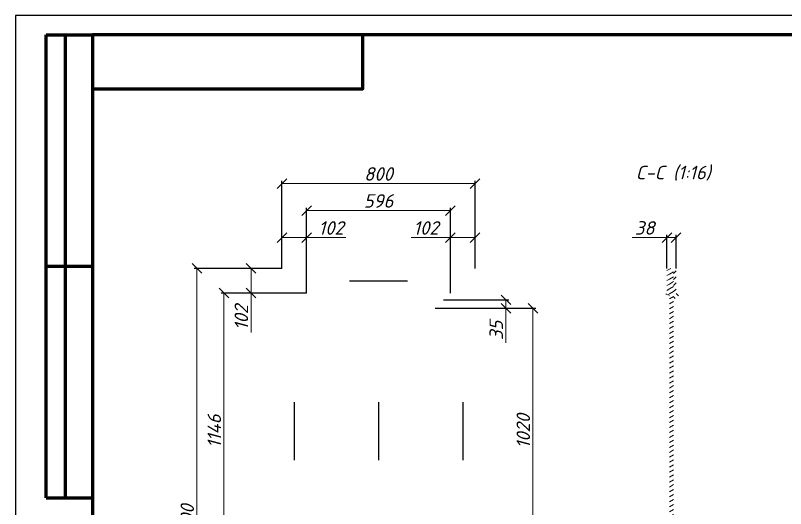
# Paper-space layout 'Лист1' of a CAD drawing. Header units: millimetres. Extents: x 0 to 420, y -322 to 297.
# Drawn here: x 0 to 199.4, y 169.2 to 297 of the extents above; entities that cross this region are included whole.
import ezdxf

# ---------------------------------------------------------------- set-up
doc = ezdxf.new("R2010")
doc.units = ezdxf.units.MM
for name, color, linetype, lineweight in [('MD_Аннотация', 7, 'Continuous', 25), ('MD_Штриховка', 4, 'Continuous', 13), ('слой служебный РАЗМЕРЫ', 7, 'Continuous', 18)]:
    doc.layers.add(name, color=color, linetype=linetype, lineweight=lineweight)
doc.layers.add('слой служебный  ОБОЗНАЧЕНИЯ', color=1, linetype='Continuous')
doc.layers.add('слой служебный ШТАМП', color=4, linetype='Continuous')
doc.styles.add('ЕСКД', font='isocpeui.ttf', dxfattribs={"height": 3.5})
doc.dimstyles.new('ЕСКД', dxfattribs={"dimtxt": 3.5, "dimasz": 2.5, "dimexe": 0.75, "dimexo": 0, "dimgap": 0.75, "dimtad": 1, "dimtxsty": 'ЕСКД', "dimblk": 'OBLIQUE', "dimcen": 2.5, "dimclrd": 256, "dimclre": 256, "dimclrt": 256, "dimadec": 0, "dimazin": 0, "dimtfac": 1, "dimtmove": 0, "dimatfit": 3, "dimfxl": 1, "dimlwd": -1, "dimarcsym": 0})

# ---------------------------------------------------------------- blocks, each defined once
blk = doc.blocks.new('_Oblique')
at = {"color": 0, "linetype": 'ByBlock', "lineweight": -2}
blk.add_line((-0.5, -0.5), (0.5, 0.5), dxfattribs=at)
blk = doc.blocks.new('*D31')
at = {"layer": 'Defpoints', "color": 0, "transparency": 16777216}
for p in [(69.01, 231.41), (47.01, 100.16), (69.01, 100.16)]:
    blk.add_point(p, dxfattribs=at)
at = {"layer": 'слой служебный РАЗМЕРЫ', "lineweight": -2, "transparency": 16777216}
for p, q in [((69.01, 231.41), (46.26, 231.41)), ((69.01, 100.16), (46.26, 100.16))]:
    blk.add_line(p, q, dxfattribs=at)
at = {"layer": 'слой служебный РАЗМЕРЫ', "transparency": 16777216}
blk.add_line((47.01, 231.41), (47.01, 100.16), dxfattribs=at)
at = {"layer": 'слой служебный РАЗМЕРЫ', "transparency": 16777216, "xscale": 2.5, "yscale": 2.5, "zscale": 2.5}
for p, rotation in [((47.01, 231.41), 90), ((47.01, 100.16), 270)]:
    blk.add_blockref('_Oblique', p, dxfattribs=dict(at, rotation=rotation))
at = {"layer": 'слой служебный РАЗМЕРЫ', "transparency": 16777216, "insert": (44.51, 165.78), "char_height": 3.5, "attachment_point": 5, "rotation": 90, "style": 'ЕСКД'}
blk.add_mtext('2100', dxfattribs=at)
blk = doc.blocks.new('*D32')
at = {"layer": 'Defpoints', "color": 0, "transparency": 16777216}
for p in [(75.38, 239.41), (69.01, 231.41), (75.38, 225.03)]:
    blk.add_point(p, dxfattribs=at)
at = {"layer": 'слой служебный РАЗМЕРЫ', "lineweight": -2, "transparency": 16777216}
for p, q in [((69.01, 231.41), (69.01, 240.16)), ((75.38, 225.03), (75.38, 240.16))]:
    blk.add_line(p, q, dxfattribs=at)
at = {"layer": 'слой служебный РАЗМЕРЫ', "transparency": 16777216}
for p, q in [((69.01, 239.41), (75.38, 239.41)), ((75.38, 239.41), (85.57, 239.41))]:
    blk.add_line(p, q, dxfattribs=at)
at = {"layer": 'слой служебный РАЗМЕРЫ', "transparency": 16777216, "xscale": 2.5, "yscale": 2.5, "zscale": 2.5, "rotation": 180}
blk.add_blockref('_Oblique', (69.01, 239.41), dxfattribs=at)
at = {"layer": 'слой служебный РАЗМЕРЫ', "transparency": 16777216, "xscale": 2.5, "yscale": 2.5, "zscale": 2.5}
blk.add_blockref('_Oblique', (75.38, 239.41), dxfattribs=at)
at = {"layer": 'слой служебный РАЗМЕРЫ', "transparency": 16777216, "insert": (81.73, 241.91), "char_height": 3.5, "attachment_point": 5, "style": 'ЕСКД'}
blk.add_mtext('102', dxfattribs=at)
blk = doc.blocks.new('*D33')
at = {"layer": 'Defpoints', "color": 0, "transparency": 16777216}
for p in [(112.63, 246.41), (75.38, 225.03), (112.63, 225.03)]:
    blk.add_point(p, dxfattribs=at)
at = {"layer": 'слой служебный РАЗМЕРЫ', "lineweight": -2, "transparency": 16777216}
for p, q in [((75.38, 225.03), (75.38, 247.16)), ((112.63, 225.03), (112.63, 247.16))]:
    blk.add_line(p, q, dxfattribs=at)
at = {"layer": 'слой служебный РАЗМЕРЫ', "transparency": 16777216}
blk.add_line((75.38, 246.41), (112.63, 246.41), dxfattribs=at)
at = {"layer": 'слой служебный РАЗМЕРЫ', "transparency": 16777216, "xscale": 2.5, "yscale": 2.5, "zscale": 2.5, "rotation": 180}
blk.add_blockref('_Oblique', (75.38, 246.41), dxfattribs=at)
at = {"layer": 'слой служебный РАЗМЕРЫ', "transparency": 16777216, "xscale": 2.5, "yscale": 2.5, "zscale": 2.5}
blk.add_blockref('_Oblique', (112.63, 246.41), dxfattribs=at)
at = {"layer": 'слой служебный РАЗМЕРЫ', "transparency": 16777216, "insert": (94.01, 248.91), "char_height": 3.5, "attachment_point": 5, "style": 'ЕСКД'}
blk.add_mtext('596', dxfattribs=at)
blk = doc.blocks.new('*D34')
at = {"layer": 'Defpoints', "color": 0, "transparency": 16777216}
for p in [(112.63, 239.41), (119.01, 231.41), (112.63, 225.03)]:
    blk.add_point(p, dxfattribs=at)
at = {"layer": 'слой служебный РАЗМЕРЫ', "transparency": 16777216}
for p, q in [((112.63, 239.41), (102.45, 239.41)), ((119.01, 239.41), (112.63, 239.41))]:
    blk.add_line(p, q, dxfattribs=at)
at = {"layer": 'слой служебный РАЗМЕРЫ', "lineweight": -2, "transparency": 16777216}
for p, q in [((112.63, 225.03), (112.63, 240.16)), ((119.01, 231.41), (119.01, 240.16))]:
    blk.add_line(p, q, dxfattribs=at)
at = {"layer": 'слой служебный РАЗМЕРЫ', "transparency": 16777216, "xscale": 2.5, "yscale": 2.5, "zscale": 2.5, "rotation": 180}
blk.add_blockref('_Oblique', (112.63, 239.41), dxfattribs=at)
at = {"layer": 'слой служебный РАЗМЕРЫ', "transparency": 16777216, "xscale": 2.5, "yscale": 2.5, "zscale": 2.5}
blk.add_blockref('_Oblique', (119.01, 239.41), dxfattribs=at)
at = {"layer": 'слой служебный РАЗМЕРЫ', "transparency": 16777216, "insert": (106.29, 241.91), "char_height": 3.5, "attachment_point": 5, "style": 'ЕСКД'}
blk.add_mtext('102', dxfattribs=at)
blk = doc.blocks.new('*D35')
at = {"layer": 'Defpoints', "color": 0, "transparency": 16777216}
for p in [(119.01, 253.41), (69.01, 231.41), (119.01, 231.41)]:
    blk.add_point(p, dxfattribs=at)
at = {"layer": 'слой служебный РАЗМЕРЫ', "lineweight": -2, "transparency": 16777216}
for p, q in [((69.01, 231.41), (69.01, 254.16)), ((119.01, 231.41), (119.01, 254.16))]:
    blk.add_line(p, q, dxfattribs=at)
at = {"layer": 'слой служебный РАЗМЕРЫ', "transparency": 16777216}
blk.add_line((69.01, 253.41), (119.01, 253.41), dxfattribs=at)
at = {"layer": 'слой служебный РАЗМЕРЫ', "transparency": 16777216, "xscale": 2.5, "yscale": 2.5, "zscale": 2.5, "rotation": 180}
blk.add_blockref('_Oblique', (69.01, 253.41), dxfattribs=at)
at = {"layer": 'слой служебный РАЗМЕРЫ', "transparency": 16777216, "xscale": 2.5, "yscale": 2.5, "zscale": 2.5}
blk.add_blockref('_Oblique', (119.01, 253.41), dxfattribs=at)
at = {"layer": 'слой служебный РАЗМЕРЫ', "transparency": 16777216, "insert": (94.01, 255.91), "char_height": 3.5, "attachment_point": 5, "style": 'ЕСКД'}
blk.add_mtext('800', dxfattribs=at)
blk = doc.blocks.new('*D36')
at = {"layer": 'Defpoints', "color": 0, "transparency": 16777216}
for p in [(110.88, 223.28), (108.7, 221.1), (127.01, 221.1)]:
    blk.add_point(p, dxfattribs=at)
at = {"layer": 'слой служебный РАЗМЕРЫ', "lineweight": -2, "transparency": 16777216}
for p, q in [((110.88, 223.28), (127.76, 223.28)), ((108.7, 221.1), (127.76, 221.1))]:
    blk.add_line(p, q, dxfattribs=at)
at = {"layer": 'слой служебный РАЗМЕРЫ', "transparency": 16777216}
for p, q in [((127.01, 223.28), (127.01, 221.1)), ((127.01, 221.1), (127.01, 212.1))]:
    blk.add_line(p, q, dxfattribs=at)
at = {"layer": 'слой служебный РАЗМЕРЫ', "transparency": 16777216, "xscale": 2.5, "yscale": 2.5, "zscale": 2.5}
for p, rotation in [((127.01, 223.28), 90), ((127.01, 221.1), 270)]:
    blk.add_blockref('_Oblique', p, dxfattribs=dict(at, rotation=rotation))
at = {"layer": 'слой служебный РАЗМЕРЫ', "transparency": 16777216, "insert": (124.51, 215.35), "char_height": 3.5, "attachment_point": 5, "rotation": 90, "style": 'ЕСКД'}
blk.add_mtext('35', dxfattribs=at)
blk = doc.blocks.new('*D38')
at = {"layer": 'Defpoints', "color": 0, "transparency": 16777216}
for p in [(108.7, 221.1), (108.7, 157.35), (134.01, 157.35)]:
    blk.add_point(p, dxfattribs=at)
at = {"layer": 'слой служебный РАЗМЕРЫ', "lineweight": -2, "transparency": 16777216}
for p, q in [((108.7, 221.1), (134.76, 221.1)), ((108.7, 157.35), (134.76, 157.35))]:
    blk.add_line(p, q, dxfattribs=at)
at = {"layer": 'слой служебный РАЗМЕРЫ', "transparency": 16777216}
blk.add_line((134.01, 221.1), (134.01, 157.35), dxfattribs=at)
at = {"layer": 'слой служебный РАЗМЕРЫ', "transparency": 16777216, "xscale": 2.5, "yscale": 2.5, "zscale": 2.5}
for p, rotation in [((134.01, 221.1), 90), ((134.01, 157.35), 270)]:
    blk.add_blockref('_Oblique', p, dxfattribs=dict(at, rotation=rotation))
at = {"layer": 'слой служебный РАЗМЕРЫ', "transparency": 16777216, "insert": (131.51, 189.22), "char_height": 3.5, "attachment_point": 5, "rotation": 90, "style": 'ЕСКД'}
blk.add_mtext('1020', dxfattribs=at)
blk = doc.blocks.new('*D47')
at = {"layer": 'Defpoints', "color": 0, "transparency": 16777216}
for p in [(168.7, 239.41), (168.7, 231.41), (171.07, 231.41)]:
    blk.add_point(p, dxfattribs=at)
at = {"layer": 'слой служебный РАЗМЕРЫ', "transparency": 16777216}
for p, q in [((168.7, 239.41), (159.68, 239.41)), ((171.07, 239.41), (168.7, 239.41))]:
    blk.add_line(p, q, dxfattribs=at)
at = {"layer": 'слой служебный РАЗМЕРЫ', "lineweight": -2, "transparency": 16777216}
for p, q in [((168.7, 231.41), (168.7, 240.16)), ((171.07, 231.41), (171.07, 240.16))]:
    blk.add_line(p, q, dxfattribs=at)
at = {"layer": 'слой служебный РАЗМЕРЫ', "transparency": 16777216, "xscale": 2.5, "yscale": 2.5, "zscale": 2.5, "rotation": 180}
blk.add_blockref('_Oblique', (168.7, 239.41), dxfattribs=at)
at = {"layer": 'слой служебный РАЗМЕРЫ', "transparency": 16777216, "xscale": 2.5, "yscale": 2.5, "zscale": 2.5}
blk.add_blockref('_Oblique', (171.07, 239.41), dxfattribs=at)
at = {"layer": 'слой служебный РАЗМЕРЫ', "transparency": 16777216, "insert": (162.94, 241.91), "char_height": 3.5, "attachment_point": 5, "style": 'ЕСКД'}
blk.add_mtext('38', dxfattribs=at)
blk = doc.blocks.new('*D72')
at = {"layer": 'Defpoints', "color": 0, "transparency": 16777216}
for p in [(75.38, 225.03), (54.01, 153.41), (75.38, 153.41)]:
    blk.add_point(p, dxfattribs=at)
at = {"layer": 'слой служебный РАЗМЕРЫ', "lineweight": -2, "transparency": 16777216}
for p, q in [((75.38, 225.03), (53.26, 225.03)), ((75.38, 153.41), (53.26, 153.41))]:
    blk.add_line(p, q, dxfattribs=at)
at = {"layer": 'слой служебный РАЗМЕРЫ', "transparency": 16777216}
blk.add_line((54.01, 225.03), (54.01, 153.41), dxfattribs=at)
at = {"layer": 'слой служебный РАЗМЕРЫ', "transparency": 16777216, "xscale": 2.5, "yscale": 2.5, "zscale": 2.5}
for p, rotation in [((54.01, 225.03), 90), ((54.01, 153.41), 270)]:
    blk.add_blockref('_Oblique', p, dxfattribs=dict(at, rotation=rotation))
at = {"layer": 'слой служебный РАЗМЕРЫ', "transparency": 16777216, "insert": (51.51, 189.22), "char_height": 3.5, "attachment_point": 5, "rotation": 90, "style": 'ЕСКД'}
blk.add_mtext('1146', dxfattribs=at)
blk = doc.blocks.new('*D73')
at = {"layer": 'Defpoints', "color": 0, "transparency": 16777216}
for p in [(69.01, 231.41), (61.01, 225.03), (75.38, 225.03)]:
    blk.add_point(p, dxfattribs=at)
at = {"layer": 'слой служебный РАЗМЕРЫ', "lineweight": -2, "transparency": 16777216}
for p, q in [((69.01, 231.41), (60.26, 231.41)), ((75.38, 225.03), (60.26, 225.03))]:
    blk.add_line(p, q, dxfattribs=at)
at = {"layer": 'слой служебный РАЗМЕРЫ', "transparency": 16777216}
for p, q in [((61.01, 231.41), (61.01, 225.03)), ((61.01, 225.03), (61.01, 214.85))]:
    blk.add_line(p, q, dxfattribs=at)
at = {"layer": 'слой служебный РАЗМЕРЫ', "transparency": 16777216, "xscale": 2.5, "yscale": 2.5, "zscale": 2.5}
for p, rotation in [((61.01, 231.41), 90), ((61.01, 225.03), 270)]:
    blk.add_blockref('_Oblique', p, dxfattribs=dict(at, rotation=rotation))
at = {"layer": 'слой служебный РАЗМЕРЫ', "transparency": 16777216, "insert": (58.51, 218.69), "char_height": 3.5, "attachment_point": 5, "rotation": 90, "style": 'ЕСКД'}
blk.add_mtext('102', dxfattribs=at)

psp = doc.layouts.new('Лист1')

# ---------------------------------------------------------------- hatches: boundary and pattern name
at = {"layer": 'MD_Штриховка'}
h = psp.add_hatch(dxfattribs=at)
h.set_pattern_fill('ANSI31', color=256, scale=0.35, angle=-15, style=0)
h.paths.add_polyline_path([(169.35554, 224.53407), (169.35554, 231.40907), (168.69929, 231.40907), (168.69929, 225.03407), (168.69929, 224.53407)], flags=0)
h = psp.add_hatch(dxfattribs=at)
h.set_pattern_fill('ANSI31', color=256, scale=0.35, angle=-15, style=0)
h.paths.add_polyline_path([(170.41804, 231.40907), (169.35554, 231.40907), (169.35554, 224.53407), (169.35554, 224.40907), (169.35554, 223.28407), (169.35554, 221.09657), (169.35554, 220.53407), (169.35554, 157.90907), (169.35554, 157.34657), (169.35554, 155.15907), (169.35554, 154.03407), (169.35554, 153.90907), (169.35554, 147.03407), (169.35554, 146.90907), (169.35554, 145.78407), (169.35554, 143.59657), (169.35554, 114.22157), (169.35554, 112.03407), (169.35554, 110.90907), (169.35554, 110.78407), (169.35554, 100.15907), (170.41804, 100.15907), (170.41804, 110.78407), (170.41804, 110.90907), (170.41804, 112.03407), (170.41804, 114.22157), (170.41804, 143.59657), (170.41804, 145.78407), (170.41804, 146.90907), (170.41804, 147.03407), (170.41804, 153.90907), (170.41804, 154.03407), (170.41804, 155.15907), (170.41804, 157.34657), (170.41804, 157.90907), (170.41804, 220.53407), (170.41804, 221.09657), (170.41804, 223.28407), (170.41804, 224.40907), (170.41804, 224.53407)], flags=0)
h = psp.add_hatch(dxfattribs=at)
h.set_pattern_fill('ANSI31', color=256, scale=0.35, style=0)
h.paths.add_polyline_path([(170.41804, 231.40907), (170.41804, 224.53407), (171.07429, 224.53407), (171.07429, 225.03407), (171.07429, 231.40907)], flags=0)
h = psp.add_hatch(dxfattribs=at)
h.set_pattern_fill('ANSI31', color=256, scale=0.35, angle=105, style=0)
edge = h.paths.add_edge_path(flags=0)
edge.add_line((168.69929, 224.40907), (168.69929, 224.53407))
edge.add_line((168.69929, 224.53407), (168.69929, 225.03407))
edge.add_line((168.69929, 225.03407), (168.48031, 225.03407))
edge.add_line((168.48031, 225.03407), (168.48031, 224.82157))
edge.add_ellipse((168.48031, 224.4247), major_axis=(0, 0.39688), ratio=1, start_angle=0, end_angle=180)
edge.add_line((168.48031, 224.02782), (168.48031, 223.81532))
edge.add_ellipse((168.48031, 223.28407), major_axis=(0, 0.53125), ratio=1, start_angle=270, end_angle=360, ccw=False)
edge.add_line((169.01156, 223.28407), (169.35554, 223.28407))
edge.add_line((169.35554, 223.28407), (169.35554, 224.40907))
edge.add_line((169.35554, 224.40907), (168.69929, 224.40907))
h = psp.add_hatch(dxfattribs=at)
h.set_pattern_fill('ANSI31', color=256, scale=0.35, angle=90, style=0)
edge = h.paths.add_edge_path(flags=0)
edge.add_line((171.07429, 225.03407), (171.07429, 224.53407))
edge.add_line((171.07429, 224.53407), (171.07429, 224.40907))
edge.add_line((171.07429, 224.40907), (170.41804, 224.40907))
edge.add_line((170.41804, 224.40907), (170.41804, 223.28407))
edge.add_line((170.41804, 223.28407), (170.76201, 223.28407))
edge.add_ellipse((171.29326, 223.28407), major_axis=(-0.53125, 0), ratio=1, start_angle=-90, end_angle=0, ccw=False)
edge.add_line((171.29326, 223.81532), (171.29326, 224.02782))
edge.add_ellipse((171.29326, 224.4247), major_axis=(0, -0.39688), ratio=1, start_angle=360, end_angle=540)
edge.add_line((171.29326, 224.82157), (171.29326, 225.03407))
edge.add_line((171.29326, 225.03407), (171.07429, 225.03407))
h = psp.add_hatch(dxfattribs=at)
h.set_pattern_fill('ANSI31', color=256, scale=0.35, angle=90, style=0)
edge = h.paths.add_edge_path(flags=0)
edge.add_line((169.35554, 221.09657), (169.26179, 221.09657))
edge.add_line((169.26179, 221.09657), (169.26179, 221.00282))
edge.add_ellipse((169.26179, 220.81532), major_axis=(0, 0.1875), ratio=1, start_angle=0, end_angle=180)
edge.add_line((169.26179, 220.62782), (169.26179, 220.53407))
edge.add_line((169.26179, 220.53407), (169.35554, 220.53407))
edge.add_line((169.35554, 220.53407), (169.35554, 221.09657))
h = psp.add_hatch(dxfattribs=at)
h.set_pattern_fill('ANSI31', color=256, scale=0.35, angle=75, style=0)
edge = h.paths.add_edge_path(flags=0)
edge.add_line((170.51179, 221.09657), (170.41804, 221.09657))
edge.add_line((170.41804, 221.09657), (170.41804, 220.53407))
edge.add_line((170.41804, 220.53407), (170.51179, 220.53407))
edge.add_line((170.51179, 220.53407), (170.51179, 220.62782))
edge.add_ellipse((170.51179, 220.81532), major_axis=(0, -0.1875), ratio=1, start_angle=0, end_angle=180)
edge.add_line((170.51179, 221.00282), (170.51179, 221.09657))

# ---------------------------------------------------------------- linework, layer by layer
at = {"layer": 'слой служебный  ОБОЗНАЧЕНИЯ'}
for points in [[(86.50943, 228.22157), (89.00943, 228.22157), (99.00943, 228.22157), (101.50943, 228.22157)], [(72.19693, 196.72157), (72.19693, 194.22157), (72.19693, 184.22157), (72.19693, 181.72157)], [(94.00943, 196.72157), (94.00943, 194.22157), (94.00943, 184.22157), (94.00943, 181.72157)], [(115.82193, 196.72157), (115.82193, 194.22157), (115.82193, 184.22157), (115.82193, 181.72157)]]:
    psp.add_lwpolyline(points, dxfattribs=at)
at = {"layer": 'слой служебный ШТАМП', "lineweight": 60}
for p, q in [((8, 172), (8, 292)), ((8, 292), (20, 292)), ((13, 172), (13, 292)), ((8, 232), (20, 232)), ((8, 172), (20, 172))]:
    psp.add_line(p, q, dxfattribs=at)
at = {"layer": 'слой служебный ШТАМП', "lineweight": 25}
psp.add_lwpolyline([(420, 0), (420, 297), (0, 297), (0, 0)], close=True, dxfattribs=at)
at = {"layer": 'слой служебный ШТАМП', "lineweight": 60}
psp.add_lwpolyline([(415, 5), (415, 292), (20, 292), (20, 5)], close=True, dxfattribs=at)
psp.add_lwpolyline([(20, 278), (90, 278), (90, 292)], dxfattribs=at)

# ---------------------------------------------------------------- texts
at = {"layer": 'MD_Аннотация', "insert": (170.33787, 254.1792), "char_height": 3.5, "width": 23.2034091, "attachment_point": 8, "style": 'ЕСКД'}
psp.add_mtext('C-C (1:16)', dxfattribs=at)

# ---------------------------------------------------------------- dimensions: what is measured, and where the dimension line sits
at = {"layer": 'слой служебный РАЗМЕРЫ'}
for base, p1, p2, angle, picture, middle in [((119.00943, 253.40907), (69.00943, 231.40907), (119.00943, 231.40907), 180, '*D35', (94.00943, 255.90907)), ((112.63443, 246.40907), (75.38443, 225.03407), (112.63443, 225.03407), 180, '*D33', (94.00943, 248.90907)), ((75.38443, 239.40907), (69.00943, 231.40907), (75.38443, 225.03407), 180, '*D32', (81.72742, 241.90907)), ((112.63443, 239.40907), (119.00943, 231.40907), (112.63443, 225.03407), 180, '*D34', (106.29144, 241.90907)), ((168.69929, 239.40907), (171.07429, 231.40907), (168.69929, 231.40907), 180, '*D47', (162.9383, 241.90907)), ((47.00943, 100.15907), (69.00943, 231.40907), (69.00943, 100.15907), 270, '*D31', (44.50943, 165.78407)), ((61.00943, 225.03407), (69.00943, 231.40907), (75.38443, 225.03407), 270, '*D73', (58.50943, 218.69108)), ((54.00943, 153.40907), (75.38443, 225.03407), (75.38443, 153.40907), 270, '*D72', (51.50943, 189.22157)), ((127.00943, 221.09657), (110.88443, 223.28407), (108.69693, 221.09657), 90, '*D36', (124.50943, 215.34752)), ((134.00943, 157.34657), (108.69693, 221.09657), (108.69693, 157.34657), 90, '*D38', (131.50943, 189.22157))]:
    dim = psp.add_linear_dim(base=base, p1=p1, p2=p2, angle=angle, dimstyle='ЕСКД', override={"dimlfac": -16}, dxfattribs=at)
    dim.commit()
    dim.dimension.update_dxf_attribs({"geometry": picture, "text_midpoint": middle})

doc.saveas('drawing.dxf')
